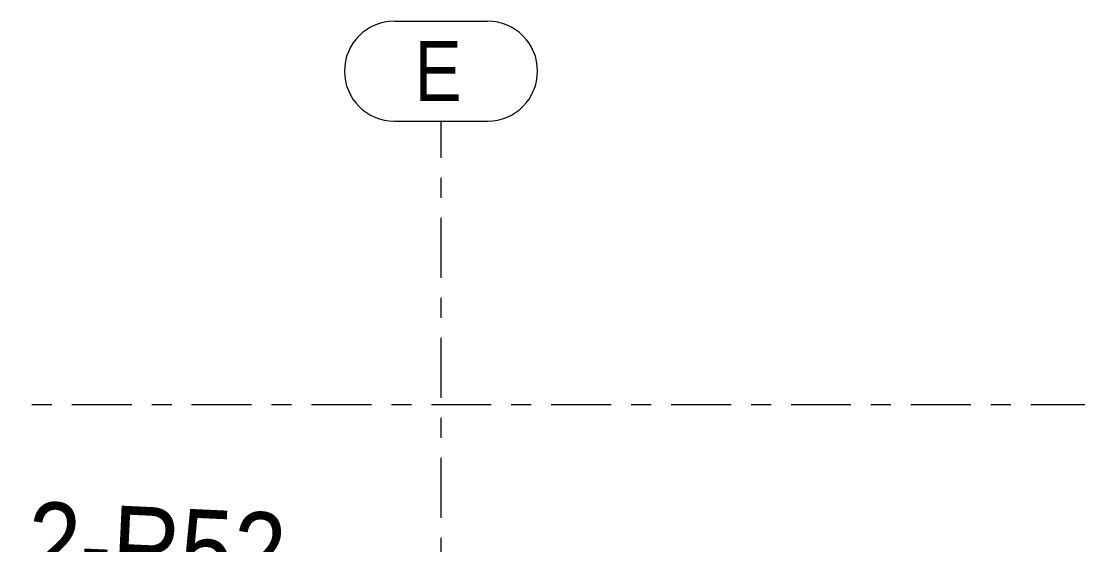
# Model space of a CAD drawing. Header units: millimetres. Extents: x -72 to 1100, y -472 to 348.
# Drawn here: x 203.8 to 256.7, y 76 to 102.2 of the extents above; entities that cross this region are included whole.
import ezdxf

# ---------------------------------------------------------------- set-up
doc = ezdxf.new("R2010")
doc.units = ezdxf.units.MM
doc.linetypes.add('XKITLINE00', pattern=[0])
doc.linetypes.add('XKITLINE03', pattern=[6, 3, -1, 1, -1])
doc.layers.add('PartMark', color=7, linetype='Continuous', lineweight=0)
doc.layers.add('S-grid', color=1, linetype='Continuous', lineweight=0)
doc.styles.add('ARIAL', font='ARIAL.TTF')

# ---------------------------------------------------------------- blocks, each defined once
blk = doc.blocks.new('*A4')
at = {"layer": 'S-grid', "color": 1, "linetype": 'XKITLINE03', "lineweight": 0}
blk.add_line((104.311, 83.036), (1057.351, 83.036), dxfattribs=at)
blk = doc.blocks.new('*A61')
at = {"layer": 'S-grid', "color": 1, "linetype": 'XKITLINE00', "lineweight": 0}
for p, q in [((222.457, 102.204), (227.126, 102.204)), ((222.457, 97.204), (227.126, 97.204))]:
    blk.add_line(p, q, dxfattribs=at)
for centre, start, end in [((222.457, 99.704), 90, 270), ((227.126, 99.704), 270, 90)]:
    blk.add_arc(centre, 2.5, start, end, dxfattribs=at)
blk = doc.blocks.new('*A300')
at = {"layer": 'S-grid', "color": 1, "linetype": 'XKITLINE03', "lineweight": 0}
blk.add_line((224.792, 71.368), (224.792, 97.204), dxfattribs=at)
at = {"layer": 'S-grid', "color": 3, "style": 'ARIAL', "width": 0.85}
blk.add_text('E', height=3, dxfattribs=at).set_placement((223.457, 98.204))
blk = doc.blocks.new('*A1026')
at = {"layer": 'PartMark', "color": 3, "style": 'ARIAL', "width": 0.85}
blk.add_text('2-R52', height=4, rotation=-2.6986, dxfattribs=at).set_placement((204.011, 74.191))

msp = doc.modelspace()

# ---------------------------------------------------------------- block references
at = {"lineweight": 0}
for name in ['*A61', '*A300', '*A4', '*A1026']:
    msp.add_blockref(name, (0, 0), dxfattribs=at)

doc.saveas('drawing.dxf')
